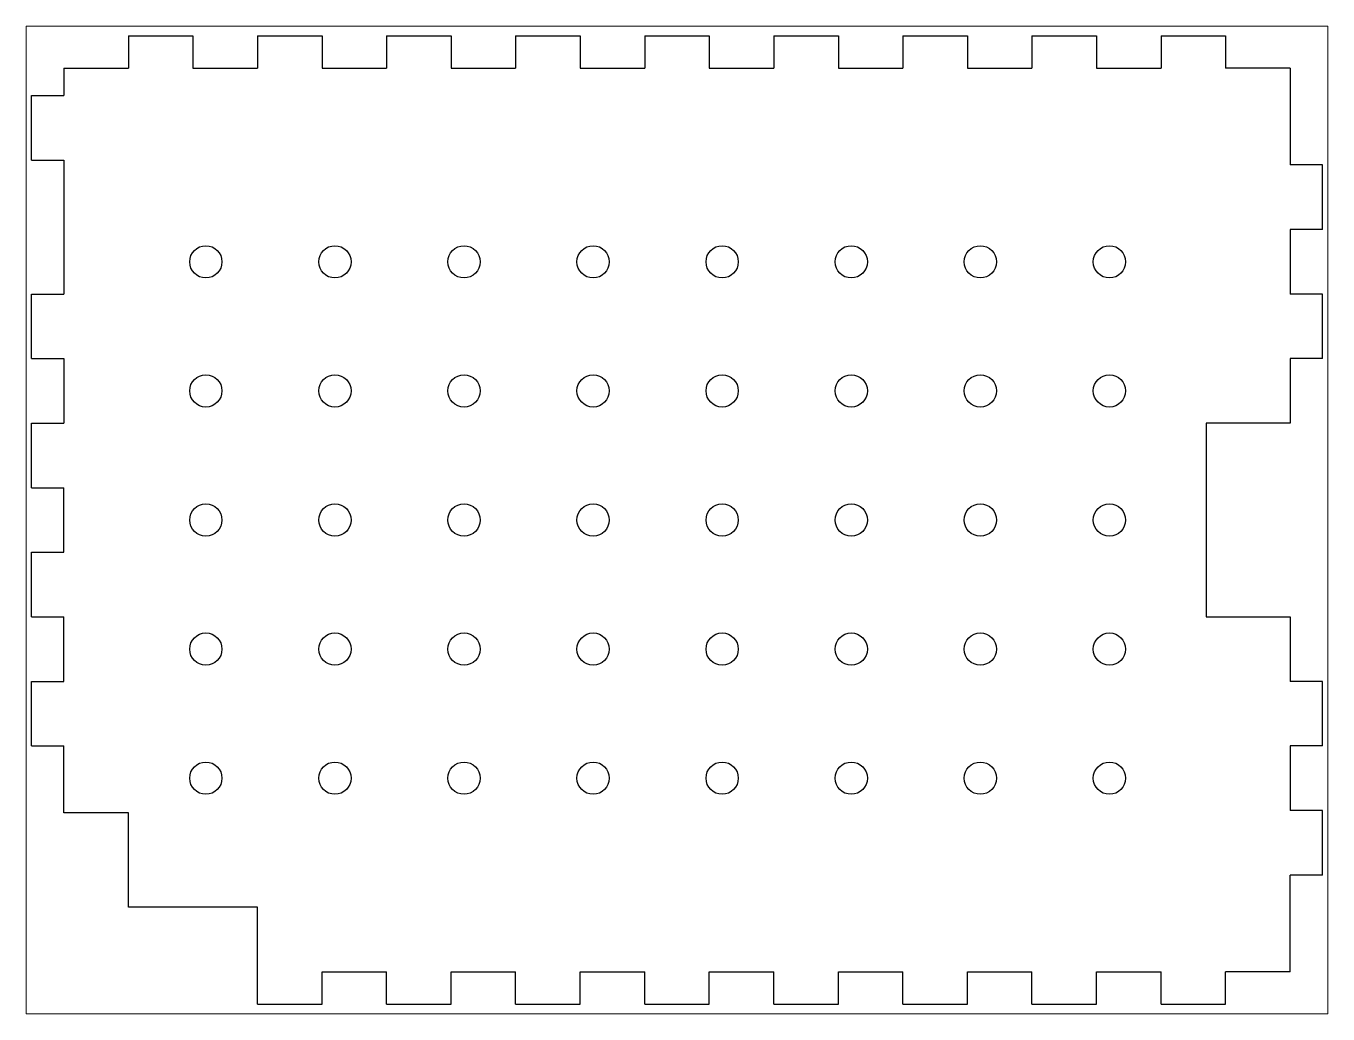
# Paper-space layout 'Layout1' of a CAD drawing. Header units: millimetres. Extents: x 26 to 231, y 20 to 176.
# The model-space entities are those that its viewports show. They can reach past a viewport. Long polylines and large blocks are cut down to what shows.
import ezdxf

# ---------------------------------------------------------------- set-up
doc = ezdxf.new("R2010")
doc.units = ezdxf.units.MM
doc.layers.get('0').update_dxf_attribs({"color": 255, "lineweight": 5})
doc.layers.add('Tallar', color=1, linetype='Continuous', lineweight=5)

msp = doc.modelspace()

# ---------------------------------------------------------------- linework, layer by layer
at = {"layer": 'Tallar', "linetype": 'Continuous', "lineweight": 25}
for p, q in [((15, 150), (25, 150)), ((15, 150), (15, 145)), ((25, 150), (25, 145)), ((35, 150), (45, 150)), ((35, 150), (35, 145)), ((45, 150), (45, 145)), ((55, 150), (65, 150)), ((55, 150), (55, 145)), ((65, 150), (65, 145)), ((75, 150), (85, 150)), ((75, 150), (75, 145)), ((85, 150), (85, 145)), ((95, 150), (105, 150)), ((95, 150), (95, 145)), ((105, 150), (105, 145)), ((115, 150), (125, 150)), ((115, 150), (115, 145)), ((125, 150), (125, 145)), ((135, 150), (145, 150)), ((135, 150), (135, 145)), ((145, 150), (145, 145)), ((155, 150), (165, 150)), ((155, 150), (155, 145)), ((165, 150), (165, 145)), ((175, 150), (185, 150)), ((175, 150), (175, 145)), ((185, 150), (185, 145)), ((5, 145), (15, 145)), ((5, 145), (5, 140.75)), ((25, 145), (35, 145)), ((45, 145), (55, 145)), ((65, 145), (75, 145)), ((85, 145), (95, 145)), ((105, 145), (115, 145)), ((125, 145), (135, 145)), ((145, 145), (155, 145)), ((165, 145), (175, 145)), ((195, 145), (185, 145)), ((195, 145), (195, 130)), ((0, 140.75), (5, 140.75)), ((0, 130.75), (0, 140.75)), ((0, 130.75), (5, 130.75)), ((5, 130.75), (5, 110)), ((200, 130), (195, 130)), ((200, 120), (200, 130)), ((195, 120), (195, 110)), ((200, 120), (195, 120)), ((0, 110), (5, 110)), ((0, 100), (0, 110)), ((200, 110), (195, 110)), ((200, 100), (200, 110)), ((0, 100), (5, 100)), ((5, 100), (5, 90)), ((195, 100), (195, 90)), ((200, 100), (195, 100)), ((0, 90), (5, 90)), ((0, 80), (0, 90)), ((195, 90), (182, 90)), ((182, 90), (182, 60)), ((0, 80), (5, 80)), ((5, 70), (5, 80)), ((0, 70), (5, 70)), ((0, 60), (0, 70)), ((0, 60), (5, 60)), ((5, 50), (5, 60)), ((182, 60), (195, 60)), ((195, 60), (195, 50)), ((0, 50), (5, 50)), ((0, 40), (0, 50)), ((200, 50), (195, 50)), ((200, 40), (200, 50)), ((0, 40), (5, 40)), ((5, 29.62), (5, 40)), ((195, 40), (195, 30)), ((200, 40), (195, 40)), ((15, 29.62), (5, 29.62)), ((15, 15), (15, 29.62)), ((200, 30), (195, 30)), ((200, 20), (200, 30)), ((195, 5), (195, 20)), ((200, 20), (195, 20)), ((35, 15), (15, 15)), ((35, 0), (35, 15)), ((45, 0), (45, 5)), ((45, 5), (55, 5)), ((55, 0), (55, 5)), ((65, 0), (65, 5)), ((65, 5), (75, 5)), ((75, 0), (75, 5)), ((85, 0), (85, 5)), ((85, 5), (95, 5)), ((95, 0), (95, 5)), ((105, 0), (105, 5)), ((105, 5), (115, 5)), ((115, 0), (115, 5)), ((125, 0), (125, 5)), ((125, 5), (135, 5)), ((135, 0), (135, 5)), ((145, 0), (145, 5)), ((145, 5), (155, 5)), ((155, 0), (155, 5)), ((165, 0), (165, 5)), ((165, 5), (175, 5)), ((175, 0), (175, 5)), ((185, 0), (185, 5)), ((195, 5), (185, 5)), ((35, 0), (45, 0)), ((55, 0), (65, 0)), ((75, 0), (85, 0)), ((95, 0), (105, 0)), ((115, 0), (125, 0)), ((135, 0), (145, 0)), ((155, 0), (165, 0)), ((175, 0), (185, 0))]:
    msp.add_line(p, q, dxfattribs=at)
for centre in [(27, 115), (47, 115), (67, 115), (87, 115), (107, 115), (127, 115), (147, 115), (167, 115), (27, 95), (47, 95), (67, 95), (87, 95), (107, 95), (127, 95), (147, 95), (167, 95), (27, 75), (47, 75), (67, 75), (87, 75), (107, 75), (127, 75), (147, 75), (167, 75), (27, 55), (47, 55), (67, 55), (87, 55), (107, 55), (127, 55), (147, 55), (167, 55), (27, 35), (47, 35), (67, 35), (87, 35), (107, 35), (127, 35), (147, 35), (167, 35)]:
    msp.add_circle(centre, 2.5, dxfattribs=at)

psp = doc.layouts.get("Layout1")

# ---------------------------------------------------------------- viewports
at = {"layer": '0'}
psp.add_viewport(center=(128.5, 97.5), size=(205.6, 156), view_center_point=(100, 75), view_height=153.0573, dxfattribs=at)

doc.saveas('drawing.dxf')
